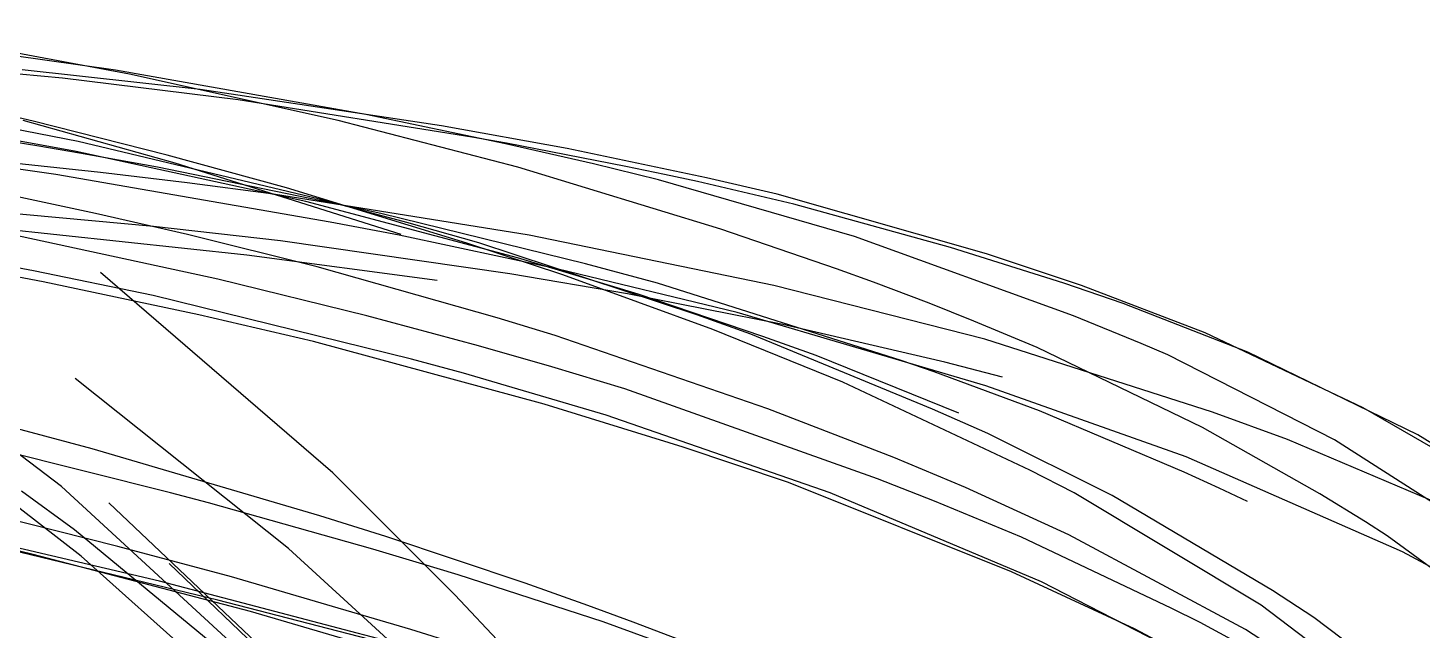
# Model space of a CAD drawing. Header units: metres. Extents: x -663 to 215, y -40 to 703.
# Drawn here: x 92.1 to 174.3, y 189.6 to 225.1 of the extents above; entities that cross this region are included whole.
import ezdxf

# ---------------------------------------------------------------- set-up
doc = ezdxf.new("R2010")
doc.units = ezdxf.units.M

msp = doc.modelspace()

# ---------------------------------------------------------------- linework, layer by layer
for p, q in [((98.059, 222.365, -2084.197), (83.364, 225.086, -2103.468)), ((94.113, 222.117, -2104.391), (78.892, 223.554, -2122.924)), ((97.248, 222.585, -2091.343), (91.133, 223.456, -2099.262)), ((102.241, 221.449, -2083.517), (91.749, 222.623, -2096.785)), ((104.47, 220.848, -2091.274), (94.113, 222.117, -2104.391)), ((111.988, 219.976, -2071.195), (97.248, 222.585, -2091.343)), ((110.368, 219.628, -2067.202), (98.059, 222.365, -2084.197)), ((95.033, 218.391, -2080.312), (79.817, 221.336, -2100.924)), ((116.463, 219.315, -2064.398), (102.241, 221.449, -2083.517)), ((92.383, 219.585, -2081.571), (88.259, 220.55, -2087.088)), ((118.252, 218.649, -2072.766), (104.47, 220.848, -2091.274)), ((94.918, 217.809, -2082.17), (85.923, 219.424, -2094.497)), ((100.757, 217.105, -2081.542), (91.806, 219.633, -2093.175)), ((100.28, 217.589, -2070.717), (92.383, 219.585, -2081.571)), ((120.957, 216.884, -2051.744), (110.368, 219.628, -2067.202)), ((120.228, 218.262, -2059.342), (111.988, 219.976, -2071.195)), ((92.72, 218.113, -2096.229), (88.084, 218.876, -2102.237)), ((123.861, 217.984, -2053.94), (116.463, 219.315, -2064.398)), ((120.297, 218.291, -2069.95), (118.252, 218.649, -2072.766)), ((93.726, 216.452, -2102.335), (81.818, 218.144, -2116.185)), ((95.119, 217.702, -2093.092), (92.72, 218.113, -2096.229)), ((108.468, 214.845, -2062.7), (94.918, 217.809, -2082.17)), ((109.18, 215.004, -2060.117), (95.033, 218.391, -2080.312)), ((125.411, 217.075, -2051.617), (120.228, 218.262, -2059.342)), ((127.322, 216.92, -2059.947), (120.297, 218.291, -2069.95)), ((132.074, 216.255, -2041.712), (123.861, 217.984, -2053.94)), ((96.354, 216.564, -2097.175), (89.528, 217.298, -2105.126)), ((99.719, 216.87, -2086.995), (95.119, 217.702, -2093.092)), ((107.314, 215.662, -2060.73), (100.28, 217.589, -2070.717)), ((114.073, 212.902, -2063.287), (100.757, 217.105, -2081.542)), ((129.239, 216.137, -2045.758), (125.411, 217.075, -2051.617)), ((96.072, 214.153, -2085.574), (85.694, 216.348, -2099.021)), ((109.889, 213.637, -2082.553), (93.726, 216.452, -2102.335)), ((101.46, 215.956, -2091.12), (96.354, 216.564, -2097.175)), ((110.806, 214.597, -2071.714), (99.719, 216.87, -2086.995)), ((132.92, 213.229, -2032.952), (120.957, 216.884, -2051.744)), ((129.593, 216.448, -2056.644), (127.322, 216.92, -2059.947)), ((140.805, 212.798, -2026.695), (129.239, 216.137, -2045.758)), ((131.552, 216.026, -2053.758), (129.593, 216.448, -2056.644)), ((136.242, 215.286, -2035.271), (132.074, 216.255, -2041.712)), ((106.562, 215.292, -2084.954), (101.46, 215.956, -2091.12)), ((117.954, 212.407, -2044.816), (107.314, 215.662, -2060.73)), ((137.223, 214.692, -2045.126), (131.552, 216.026, -2053.758)), ((99.486, 213.384, -2098.728), (82.095, 214.987, -2119.037)), ((121.622, 212.861, -2065.68), (106.562, 215.292, -2084.954)), ((120.927, 211.536, -2043.633), (108.468, 214.845, -2062.7)), ((114.41, 213.614, -2052.4), (109.18, 215.004, -2060.117)), ((112.876, 214.149, -2068.805), (110.806, 214.597, -2071.714)), ((148.576, 211.762, -2014.431), (136.242, 215.286, -2035.271)), ((146.459, 212.153, -2030.108), (137.223, 214.692, -2045.126)), ((92.403, 210.777, -2085.983), (75.656, 213.828, -2107.523)), ((101.495, 212.908, -2078.383), (96.072, 214.153, -2085.574)), ((124.946, 211.176, -2050.939), (112.876, 214.149, -2068.805)), ((103.264, 210.275, -2071.851), (88.468, 213.487, -2090.977)), ((104.987, 211.694, -2088.344), (89.489, 213.342, -2106.903)), ((106.969, 212.533, -2089.649), (99.486, 213.384, -2098.728)), ((109.134, 210.996, -2067.951), (101.495, 212.908, -2078.383)), ((113.957, 212.861, -2077.432), (109.889, 213.637, -2082.553)), ((123.335, 210.871, -2065.179), (113.957, 212.861, -2077.432)), ((118.665, 212.41, -2045.977), (114.41, 213.614, -2052.4)), ((136.048, 209.904, -2045.608), (121.622, 212.861, -2065.68)), ((139.731, 210.888, -2021.592), (132.92, 213.229, -2032.952)), ((120.492, 210.584, -2072.275), (106.969, 212.533, -2089.649)), ((123.611, 210.534, -2035.993), (117.954, 212.407, -2044.816)), ((131.51, 208.166, -2025.265), (118.665, 212.41, -2045.977)), ((153.703, 208.119, -2002.711), (140.805, 212.798, -2026.695)), ((153.136, 210.044, -2018.511), (146.459, 212.153, -2030.108)), ((116.202, 210.196, -2074.209), (104.987, 211.694, -2088.344)), ((128.057, 209.386, -2032.155), (120.927, 211.536, -2043.633)), ((154.187, 209.906, -2004.239), (148.576, 211.762, -2014.431)), ((92.98, 210.119, -2085.393), (87.952, 211.074, -2091.803)), ((99.461, 209.316, -2076.638), (92.403, 210.777, -2085.983)), ((110.053, 198.862, -1984.427), (96.362, 210.678, -2009.259)), ((119.746, 207.995, -2052.726), (109.134, 210.996, -2067.951)), ((127.411, 209.417, -2062.959), (120.492, 210.584, -2072.275)), ((133.875, 208.307, -2050.625), (123.335, 210.871, -2065.179)), ((132.454, 207.302, -2021.386), (123.611, 210.534, -2035.993)), ((129.187, 210.043, -2044.425), (124.946, 211.176, -2050.939)), ((141.913, 210.099, -2017.851), (139.731, 210.888, -2021.592)), ((102.147, 208.181, -2073.385), (92.98, 210.119, -2085.393)), ((112.065, 208.107, -2060.035), (103.264, 210.275, -2071.851)), ((143.557, 205.485, -2020.291), (129.187, 210.043, -2044.425)), ((148.484, 206.746, -2026.621), (136.048, 209.904, -2045.608)), ((145.196, 208.858, -2012.076), (141.913, 210.099, -2017.851)), ((156.63, 208.845, -2012.178), (153.136, 210.044, -2018.511)), ((161.464, 207.114, -1989.912), (154.187, 209.906, -2004.239)), ((114.681, 205.558, -2055.338), (99.461, 209.316, -2076.638)), ((136.585, 207.609, -2049.914), (127.411, 209.417, -2062.959)), ((135.406, 206.907, -2019.71), (128.057, 209.386, -2032.155)), ((147.843, 207.811, -2007.296), (145.196, 208.858, -2012.076)), ((163.98, 205.967, -1997.844), (156.63, 208.845, -2012.178)), ((94.066, 198.058, -1999.483), (80.289, 208.459, -2019.476)), ((108.917, 206.607, -2064.261), (102.147, 208.181, -2073.385)), ((118.637, 206.34, -2050.93), (112.065, 208.107, -2060.035)), ((123.161, 206.965, -2047.682), (119.746, 207.995, -2052.726)), ((134.687, 207.028, -2019.941), (131.51, 208.166, -2025.265)), ((148.541, 203.988, -2028.439), (133.875, 208.307, -2050.625)), ((157.693, 206.489, -1994.756), (153.703, 208.119, -2002.711)), ((140.111, 204.199, -2007.881), (132.454, 207.302, -2021.386)), ((146.124, 205.378, -2035.376), (136.585, 207.609, -2049.914)), ((151.56, 206.257, -2000.351), (147.843, 207.811, -2007.296)), ((170.783, 202.701, -1969.07), (161.464, 207.114, -1989.912)), ((122.514, 202.91, -2044.825), (108.917, 206.607, -2064.261)), ((122.952, 205.107, -2044.803), (118.637, 206.34, -2050.93)), ((135.698, 202.64, -2027.815), (123.161, 206.965, -2047.682)), ((145.404, 202.625, -2000.599), (134.687, 207.028, -2019.941)), ((138.55, 205.776, -2014.212), (135.406, 206.907, -2019.71)), ((161.896, 202.444, -2003.507), (148.484, 206.746, -2026.621)), ((159.261, 205.82, -1991.546), (157.693, 206.489, -1994.756)), ((117.76, 204.736, -2050.901), (114.681, 205.558, -2055.338)), ((146.955, 202.374, -1998.56), (138.55, 205.776, -2014.212)), ((145.491, 204.824, -2016.905), (143.557, 205.485, -2020.291)), ((161.306, 201.533, -1980.296), (151.56, 206.257, -2000.351)), ((169.088, 200.819, -1968.96), (159.261, 205.82, -1991.546)), ((173.999, 201.108, -1975.553), (163.98, 205.967, -1997.844)), ((126.158, 202.27, -2038.306), (117.76, 204.736, -2050.901)), ((127.255, 203.81, -2038.548), (122.952, 205.107, -2044.803)), ((151.7, 202.525, -2005.484), (145.491, 204.824, -2016.905)), ((149.527, 204.508, -2029.98), (146.124, 205.378, -2035.376)), ((107.43, 194.414, -1980.264), (94.868, 204.431, -2001.573)), ((142.157, 198.503, -2014.964), (127.255, 203.81, -2038.548)), ((151.131, 199.013, -1986.314), (140.111, 204.199, -2007.881)), ((160.349, 199.798, -2008.645), (148.541, 203.988, -2028.439)), ((130.705, 200.383, -2032.438), (122.514, 202.91, -2044.825)), ((139.368, 197.683, -2016.777), (126.158, 202.27, -2038.306)), ((143.109, 199.762, -2015.225), (135.698, 202.64, -2027.815)), ((148.658, 201.174, -1994.44), (145.404, 202.625, -2000.599)), ((160.239, 198.897, -1988.327), (151.7, 202.525, -2005.484)), ((166.32, 200.837, -1995.316), (161.896, 202.444, -2003.507)), ((177.474, 198.832, -1951.977), (170.783, 202.701, -1969.07)), ((95.876, 200.283, -2060.525), (89.636, 201.933, -2069.464)), ((168.228, 197.624, -1964.436), (161.306, 201.533, -1980.296)), ((95.219, 193.946, -2050.094), (86.469, 200.715, -2068.09)), ((155.985, 197.529, -1979.583), (148.658, 201.174, -1994.44)), ((174.759, 197.259, -1978.101), (166.32, 200.837, -1995.316)), ((177.409, 195.479, -1946.398), (169.088, 200.819, -1968.96)), ((182.894, 195.587, -1952.12), (173.999, 201.108, -1975.553)), ((100.493, 197.679, -2080.712), (90.186, 200.269, -2096.548)), ((109.294, 196.332, -2040.291), (95.876, 200.283, -2060.525)), ((136.911, 198.286, -2022.615), (130.705, 200.383, -2032.438)), ((147.34, 197.995, -2007.701), (143.109, 199.762, -2015.225)), ((173.104, 194.21, -1984.265), (160.349, 199.798, -2008.645)), ((153.74, 197.69, -1980.921), (151.131, 199.013, -1986.314)), ((162.299, 197.961, -1983.998), (160.239, 198.897, -1988.327)), ((109.905, 183.492, -1974.838), (94.066, 198.058, -1999.483)), ((117.25, 191.676, -1970.316), (110.053, 198.862, -1984.427)), ((150.046, 193.024, -1999.705), (136.911, 198.286, -2022.615)), ((145.513, 197.2, -2009.386), (142.157, 198.503, -2014.964)), ((97.374, 194.526, -2056.722), (85.833, 197.422, -2074.066)), ((94.823, 195.497, -2004.841), (91.707, 197.789, -2010.642)), ((102.723, 197.096, -2077.232), (100.493, 197.679, -2080.712)), ((151.826, 192.443, -1994.071), (139.368, 197.683, -2016.777)), ((153.44, 195.217, -1996.206), (147.34, 197.995, -2007.701)), ((164.77, 191.059, -1954.89), (153.74, 197.69, -1980.921)), ((165.439, 191.923, -1957.961), (155.985, 197.529, -1979.583)), ((163.973, 197.174, -1980.394), (162.299, 197.961, -1983.998)), ((170.915, 195.977, -1957.894), (168.228, 197.624, -1964.436)), ((112.07, 182.68, -1964.657), (96.851, 197.093, -1990.089)), ((112.41, 194.359, -2061.576), (102.723, 197.096, -2077.232)), ((150.643, 195.066, -2000.494), (145.513, 197.2, -2009.386)), ((92.384, 194.058, -2068.153), (85.457, 195.705, -2078.461)), ((113.181, 195.117, -2034.238), (109.294, 196.332, -2040.291)), ((172.197, 195.16, -1954.68), (170.915, 195.977, -1957.894)), ((99.829, 192.476, -2056.579), (88.127, 195.227, -2073.002)), ((104.504, 187.533, -1985.804), (94.823, 195.497, -2004.841)), ((121.379, 192.363, -2020.907), (113.181, 195.117, -2034.238)), ((159.459, 190.898, -1983.883), (150.643, 195.066, -2000.494)), ((163.844, 189.632, -1974.116), (153.44, 195.217, -1996.206)), ((178.835, 190.285, -1936.084), (172.197, 195.16, -1954.68)), ((103.277, 191.366, -2046.815), (91.018, 194.323, -2064.317)), ((105.205, 190.701, -2048.296), (92.384, 194.058, -2068.153)), ((107.759, 182.755, -2022.457), (95.219, 193.946, -2050.094)), ((104.07, 192.727, -2046.363), (97.374, 194.526, -2056.722)), ((114.966, 187.516, -1966.573), (107.43, 194.414, -1980.264)), ((115.154, 193.549, -2057.045), (112.41, 194.359, -2061.576)), ((183.423, 188.618, -1961.418), (173.104, 194.21, -1984.265)), ((113.239, 181.252, -1952.292), (100.408, 193.521, -1974.731)), ((117.441, 192.859, -2053.222), (115.154, 193.549, -2057.045)), ((115.669, 188.316, -2032.961), (99.829, 192.476, -2056.579)), ((114.641, 189.623, -2029.273), (104.07, 192.727, -2046.363)), ((125.977, 190.092, -2038.364), (117.441, 192.859, -2053.222)), ((125.092, 191.05, -2014.672), (121.379, 192.363, -2020.907)), ((157.306, 189.68, -1985.867), (150.046, 193.024, -1999.705)), ((162.896, 186.765, -1971.044), (151.826, 192.443, -1994.071)), ((120.055, 188.696, -1964.593), (117.25, 191.676, -1970.316)), ((167.87, 190.347, -1952.027), (165.439, 191.923, -1957.961)), ((112.18, 189.054, -2033.608), (103.277, 191.366, -2046.815)), ((117.782, 187.005, -2027.642), (105.205, 190.701, -2048.296)), ((127.764, 190.073, -2010.086), (125.092, 191.05, -2014.672)), ((161.179, 190.036, -1980.507), (159.459, 190.898, -1983.883)), ((173.678, 184.332, -1929.493), (164.77, 191.059, -1954.89)), ((137.57, 185.865, -2016.605), (125.977, 190.092, -2038.364)), ((132.194, 188.379, -2002.243), (127.764, 190.073, -2010.086)), ((165.67, 187.621, -1971.245), (161.179, 190.036, -1980.507)), ((175.058, 184.918, -1932.303), (167.87, 190.347, -1952.027)), ((117.542, 188.731, -2024.464), (114.641, 189.623, -2029.273)), ((165.359, 185.403, -1968.929), (157.306, 189.68, -1985.867)), ((172.405, 184.078, -1953.041), (163.844, 189.632, -1974.116))]:
    msp.add_line(p, q)

doc.saveas('drawing.dxf')
